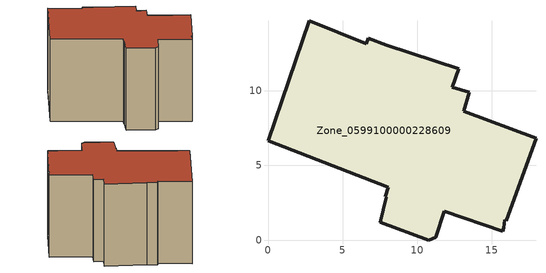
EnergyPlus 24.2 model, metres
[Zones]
Zone_0599100000228609
 floor ground (C_G): 15.8,0.82 15.71,0.58 11.8,1.92 11.22,0.19 10.78,0 7.52,1.2 7.93,2.88 7.85,2.91 8.07,3.54 0,6.67 2.78,14.68 6.57,13.16 6.72,13.51 7.95,13.04 12.76,11.49 12.35,10.25 13.48,9.9 13.1,8.63 17.95,6.82 15.97,1.3 15.84,1.35 z0
 wall outside (C_F): 2.78,14.68 0,6.67 8.07,3.54 7.85,2.91 7.93,2.88 7.52,1.2 10.78,0 11.22,0.19 11.8,1.92 15.71,0.58 15.8,0.82 15.84,1.35 15.97,1.3 17.95,6.82 13.1,8.63 13.48,9.9 12.35,10.25 12.76,11.49 7.95,13.04 6.72,13.51 6.57,13.16 2.78,14.68 z0:10.79
 roof outside (C_R): 7.93,2.88 7.52,1.2 10.78,0 11.22,0.19 11.8,1.92 15.71,0.58 15.8,0.82 15.84,1.35 15.97,1.3 17.95,6.82 13.1,8.63 13.48,9.9 12.35,10.25 12.76,11.49 7.95,13.04 6.72,13.51 6.57,13.16 2.78,14.68 0,6.67 8.07,3.54 7.85,2.91 z10.79
[BUILDING]
Pand.0599100000228609: North Axis=0; Terrain=City; Loads Convergence Tolerance Value=0.04; Temperature Convergence Tolerance Value=0.4; Solar Distribution=FullExterior; Maximum Number of Warmup Days=25; Minimum Number of Warmup Days=1
[Site:Location]
Rotterdam.The.Hague.AP_ZH_NLD Design_Conditions: Latitude=51.96; Longitude=4.45; Time Zone=1; Elevation=-4.5
[SITE:GROUNDTEMPERATURE:BUILDINGSURFACE]
18, 18, 18, 18, 18, 18, 18, 18, 18, 18, 18, 18
[MATERIAL] Thermal Absorptance=0.9; Solar Absorptance=0.7; Visible Absorptance=0.7
Name | Roughness | Thickness | Conductivity | Density | Specific Heat
G.D.1965 | MediumSmooth | 0.15 | 1 | 540 | 1210
F.D.1965 | Rough | 0.3 | 0.857143 | 1920 | 840
R.D.1965 | MediumRough | 0.2 | 0.08 | 1500 | 1000
[CONSTRUCTION]
C_G: G.D.1965
C_F: F.D.1965
C_R: R.D.1965
[ZONE]
Zone_0599100000228609: Type=1; Multiplier=1; Ceiling Height=Autocalculate; Volume=Autocalculate; Floor Area=autocalculate; Part of Total Floor Area=Yes
[ZONEINFILTRATION:DESIGNFLOWRATE]
Infil_Zone_0599100000228609: Zone or ZoneList or Space or SpaceList=Zone_0599100000228609; Schedule=AlwaysOn; Design Flow Rate Calculation Method=Flow/Area; Flow Rate per Floor Area=0.0042; Constant Term Coefficient=1; Temperature Term Coefficient=0; Velocity Term Coefficient=0; Velocity Squared Term Coefficient=0
[HVACTEMPLATE:ZONE:IDEALLOADSAIRSYSTEM]
Zone_0599100000228609: Maximum Heating Supply Air Temperature=50; Minimum Cooling Supply Air Temperature=13; Maximum Heating Supply Air Humidity Ratio=0.0156; Minimum Cooling Supply Air Humidity Ratio=0.0077; Heating Limit=NoLimit; Cooling Limit=NoLimit; Dehumidification Control Type=ConstantSensibleHeatRatio; Cooling Sensible Heat Ratio=0.7; Dehumidification Setpoint=60; Humidification Control Type=None; Humidification Setpoint=30; Outdoor Air Method=None; Outdoor Air Flow Rate per Person=0.00944; Outdoor Air Flow Rate per Zone Floor Area=0; Outdoor Air Flow Rate per Zone=0; Demand Controlled Ventilation Type=None; Outdoor Air Economizer Type=NoEconomizer; Heat Recovery Type=None; Sensible Heat Recovery Effectiveness=0.7; Latent Heat Recovery Effectiveness=0.65
[ZONECONTROL:THERMOSTAT]
ThermostatControl_Zone_0599100000228609: Zone or ZoneList=Zone_0599100000228609; Control Type Schedule=DualSetpointControlType; Control 1=Thermostat_Zone_0599100000228609; Temperature Difference Between Cutout And Setpoint=0
[THERMOSTATSETPOINT:DUALSETPOINT]
Thermostat_Zone_0599100000228609: Heating Setpoint Temperature Schedule=HeatingSetpoint_Zone_0599100000228609; Cooling Setpoint Temperature Schedule=CoolingSetpoint_Zone_0599100000228609
[SCHEDULE:COMPACT]
HeatingSetpoint_Zone_0599100000228609: Through: 12/31, For: AllDays, Until: 24:00, 21
CoolingSetpoint_Zone_0599100000228609: Through: 12/31, For: AllDays, Until: 24:00, 24
DualSetpointControlType: Through: 12/31, For: AllDays, Until: 24:00, 4
AlwaysOn: Through: 12/31, For: AllDays, Until: 24:00, 1
